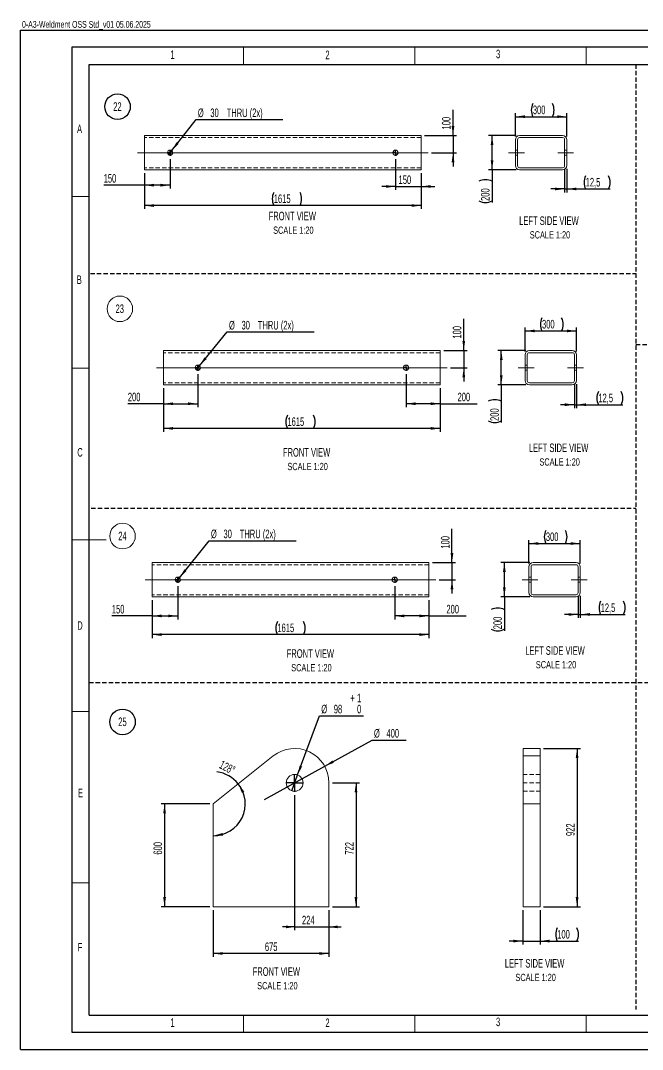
# Paper-space layout 'Sheet7' of a CAD drawing. Header units: millimetres. Extents: x 0 to 420, y 0 to 300.
# Drawn here: x 0 to 181.4, y 0 to 299.8 of the extents above; entities that cross this region are included whole.
import ezdxf

# ---------------------------------------------------------------- set-up
doc = ezdxf.new("R2010")
doc.units = ezdxf.units.MM
doc.linetypes.add('CENTERX2', pattern=[20.32, 12.7, -2.54, 2.54, -2.54])
doc.linetypes.add('HIDDEN', pattern=[1.905, 1.27, -0.635])
for name, color, linetype in [('BORDER', 7, 'Continuous'), ('DASH', 7, 'HIDDEN'), ('DIMS', 7, 'Continuous')]:
    doc.layers.add(name, color=color, linetype=linetype)
doc.styles.add('SLDTEXTSTYLE0', font='TXT', dxfattribs={"width": 0.605})
doc.dimstyles.new('SLDDIMSTYLE16', dxfattribs={"dimtxt": 2.5, "dimasz": 2.8, "dimexe": 0, "dimexo": 0.0625, "dimtad": 0, "dimtih": 1, "dimtoh": 1, "dimdec": 0, "dimlfac": 20, "dimrnd": 1e-09, "dimzin": 12, "dimdsep": 46, "dimtxsty": 'SLDTEXTSTYLE0', "dimblk1": 'NONE', "dimsah": 1, "dimcen": 0, "dimadec": 0, "dimazin": 3, "dimtfac": 1, "dimtdec": 0, "dimtmove": 0, "dimatfit": 3, "dimldrblk": 'NONE', "dimfxl": 1, "dimfrac": 2, "dimtolj": 1, "dimtzin": 12, "dimarcsym": 0})
doc.dimstyles.new('SLDDIMSTYLE18', dxfattribs={"dimtxt": 2.5, "dimasz": 2.8, "dimexe": 0, "dimexo": 0.0625, "dimtad": 1, "dimdec": 4, "dimlfac": 20, "dimzin": 12, "dimdsep": 46, "dimtxsty": 'SLDTEXTSTYLE0', "dimsah": 1, "dimcen": 0.09, "dimadec": 0, "dimazin": 3, "dimtfac": 1, "dimtdec": 0, "dimtofl": 0, "dimtmove": 0, "dimatfit": 3, "dimfxl": 1, "dimfrac": 2, "dimtolj": 1, "dimtzin": 12, "dimarcsym": 0})
doc.dimstyles.new('SLDDIMSTYLE19', dxfattribs={"dimtxt": 2.5, "dimasz": 2.8, "dimexe": 0, "dimexo": 0.0625, "dimtad": 1, "dimdec": 1, "dimlfac": 20, "dimrnd": 1e-09, "dimzin": 12, "dimdsep": 46, "dimtxsty": 'SLDTEXTSTYLE0', "dimsah": 1, "dimcen": 0.09, "dimadec": 0, "dimazin": 3, "dimtfac": 1, "dimtdec": 1, "dimtmove": 0, "dimatfit": 0, "dimfxl": 1, "dimfrac": 2, "dimtolj": 1, "dimtzin": 12, "dimarcsym": 0})
doc.dimstyles.new('SLDDIMSTYLE20', dxfattribs={"dimtxt": 2.5, "dimasz": 2.8, "dimexe": 0, "dimexo": 0.0625, "dimtad": 0, "dimtih": 1, "dimtoh": 1, "dimdec": 0, "dimlfac": 20, "dimrnd": 1e-09, "dimzin": 12, "dimdsep": 46, "dimtxsty": 'SLDTEXTSTYLE0', "dimblk1": 'NONE', "dimsah": 1, "dimcen": 0, "dimadec": 0, "dimazin": 3, "dimtol": 1, "dimtp": 1, "dimtfac": 1, "dimtdec": 0, "dimtmove": 0, "dimatfit": 3, "dimldrblk": 'NONE', "dimfxl": 1, "dimfrac": 2, "dimtolj": 1, "dimarcsym": 0})
doc.dimstyles.new('SLDDIMSTYLE21', dxfattribs={"dimtxt": 2.5, "dimasz": 2.8, "dimexe": 0, "dimexo": 0.0625, "dimtad": 0, "dimtih": 1, "dimtoh": 1, "dimdec": 0, "dimlfac": 20, "dimrnd": 1e-09, "dimzin": 12, "dimdsep": 46, "dimtxsty": 'SLDTEXTSTYLE0', "dimblk1": 'NONE', "dimsah": 1, "dimcen": 0, "dimadec": 0, "dimazin": 3, "dimtfac": 1, "dimtdec": 0, "dimtmove": 0, "dimatfit": 3, "dimldrblk": 'NONE', "dimfxl": 1, "dimfrac": 2, "dimtolj": 1, "dimtzin": 12, "dimarcsym": 0})
doc.dimstyles.new('SLDDIMSTYLE6', dxfattribs={"dimtxt": 2.5, "dimasz": 2.8, "dimexe": 0, "dimexo": 0.0625, "dimtad": 1, "dimdec": 0, "dimlfac": 20, "dimrnd": 1e-09, "dimzin": 12, "dimdsep": 46, "dimtxsty": 'SLDTEXTSTYLE0', "dimsah": 1, "dimcen": 0.09, "dimadec": 0, "dimazin": 3, "dimtfac": 1, "dimtdec": 0, "dimtofl": 0, "dimtmove": 0, "dimatfit": 3, "dimfxl": 1, "dimfrac": 2, "dimtolj": 1, "dimtzin": 12, "dimarcsym": 0})
doc.dimstyles.new('SLDDIMSTYLE7', dxfattribs={"dimtxt": 2.5, "dimasz": 2.8, "dimexe": 0, "dimexo": 0.0625, "dimtad": 1, "dimdec": 0, "dimlfac": 20, "dimrnd": 1e-09, "dimzin": 12, "dimdsep": 46, "dimtxsty": 'SLDTEXTSTYLE0', "dimsah": 1, "dimcen": 0.09, "dimadec": 0, "dimazin": 3, "dimtfac": 1, "dimtdec": 0, "dimtmove": 0, "dimatfit": 0, "dimfxl": 1, "dimfrac": 2, "dimtolj": 1, "dimtzin": 12, "dimarcsym": 0})

# ---------------------------------------------------------------- blocks, each defined once
blk = doc.blocks.new('_D_280')
at = {"layer": 'DIMS', "transparency": 16777216}
for p, q in [((80.79, 79.97), (87.21, 97.19)), ((87.21, 97.19), (100.05, 97.19)), ((79.08, 75.37), (80.79, 79.97))]:
    blk.add_line(p, q, dxfattribs=at)
blk.add_solid([(80.79, 79.97), (82.14, 82.45), (81.4, 82.73)], dxfattribs=at)
at = {"layer": 'DIMS', "transparency": 16777216, "char_height": 2.5, "attachment_point": 1, "style": 'SLDTEXTSTYLE0'}
for s, insert in [('+', (96.13, 103.64)), ('1', (98.14, 103.64)), ('%%c', (87.71, 100.41)), ('98', (91.35, 100.42)), ('0', (98.14, 100.41))]:
    blk.add_mtext(s, dxfattribs=dict(at, insert=insert))
blk = doc.blocks.new('_None')
blk = doc.blocks.new('_D_281')
at = {"layer": 'DIMS', "transparency": 16777216}
for p, q in [((88.7, 82.49), (102.57, 90.12)), ((102.57, 90.12), (112.45, 90.12)), ((71.18, 72.85), (88.7, 82.49))]:
    blk.add_line(p, q, dxfattribs=at)
blk.add_solid([(88.7, 82.49), (91.34, 83.49), (90.96, 84.19)], dxfattribs=at)
at = {"layer": 'DIMS', "transparency": 16777216, "char_height": 2.5, "attachment_point": 1, "style": 'SLDTEXTSTYLE0'}
for s, insert in [('%%c', (103.07, 93.35)), ('400', (106.72, 93.35))]:
    blk.add_mtext(s, dxfattribs=dict(at, insert=insert))
blk = doc.blocks.new('_D_282')
at = {"layer": 'DIMS', "transparency": 16777216}
for p, q in [((56.19, 40.57), (56.19, 26.95)), ((89.94, 40.57), (89.94, 26.95)), ((89.94, 27.95), (56.19, 27.95))]:
    blk.add_line(p, q, dxfattribs=at)
for points in [[(56.19, 27.95), (58.99, 27.55), (58.99, 28.35)], [(89.94, 27.95), (87.14, 28.35), (87.14, 27.55)]]:
    blk.add_solid(points, dxfattribs=at)
at = {"layer": 'DIMS', "transparency": 16777216, "insert": (71.26, 31.17), "char_height": 2.5, "attachment_point": 1, "style": 'SLDTEXTSTYLE0'}
blk.add_mtext('675', dxfattribs=at)
blk = doc.blocks.new('_D_283')
at = {"layer": 'DIMS', "transparency": 16777216}
for p, q in [((55.19, 71.57), (41, 71.57)), ((42, 71.57), (42, 41.57)), ((55.19, 41.57), (41, 41.57))]:
    blk.add_line(p, q, dxfattribs=at)
for points in [[(42, 71.57), (41.6, 68.77), (42.4, 68.77)], [(42, 41.57), (42.4, 44.37), (41.6, 44.37)]]:
    blk.add_solid(points, dxfattribs=at)
at = {"layer": 'DIMS', "transparency": 16777216, "insert": (38.78, 56.76), "char_height": 2.5, "attachment_point": 1, "rotation": 90, "style": 'SLDTEXTSTYLE0'}
blk.add_mtext('600', dxfattribs=at)
blk = doc.blocks.new('_D_284')
at = {"layer": 'DIMS', "transparency": 16777216}
for p, q in [((90.94, 77.67), (98.83, 77.67)), ((97.83, 77.67), (97.83, 41.57)), ((90.94, 41.57), (98.83, 41.57))]:
    blk.add_line(p, q, dxfattribs=at)
for points in [[(97.83, 77.67), (97.43, 74.87), (98.23, 74.87)], [(97.83, 41.57), (98.23, 44.37), (97.43, 44.37)]]:
    blk.add_solid(points, dxfattribs=at)
at = {"layer": 'DIMS', "transparency": 16777216, "insert": (94.61, 56.76), "char_height": 2.5, "attachment_point": 1, "rotation": 90, "style": 'SLDTEXTSTYLE0'}
blk.add_mtext('722', dxfattribs=at)
blk = doc.blocks.new('_D_285')
at = {"layer": 'DIMS', "transparency": 16777216}
for p, q in [((79.94, 74.1), (79.94, 34.7)), ((89.94, 40.57), (89.94, 34.7)), ((79.94, 35.7), (76.36, 35.7)), ((79.94, 35.7), (89.94, 35.7)), ((89.94, 35.7), (93.51, 35.7))]:
    blk.add_line(p, q, dxfattribs=at)
for points in [[(79.94, 35.7), (77.43, 36.1), (77.43, 35.3)], [(89.94, 35.7), (92.44, 35.3), (92.44, 36.1)]]:
    blk.add_solid(points, dxfattribs=at)
at = {"layer": 'DIMS', "transparency": 16777216, "insert": (82.08, 38.93), "char_height": 2.5, "attachment_point": 1, "style": 'SLDTEXTSTYLE0'}
blk.add_mtext('224', dxfattribs=at)
blk = doc.blocks.new('_D_286')
at = {"layer": 'DIMS', "transparency": 16777216}
for start, end in [(38.4733, 83.3593), (270, 38.4733)]:
    blk.add_arc((56.19, 71.57), 9.33, start, end, dxfattribs=at)
for points in [[(63.49, 77.37), (64.55, 74.75), (65.24, 75.15)], [(56.19, 62.24), (59.02, 62.25), (58.9, 63.05)]]:
    blk.add_solid(points, dxfattribs=at)
at = {"layer": 'DIMS', "transparency": 16777216, "insert": (58.83, 84.34), "char_height": 2.5, "attachment_point": 1, "rotation": 332.5106, "style": 'SLDTEXTSTYLE0'}
blk.add_mtext('128°', dxfattribs=at)
blk = doc.blocks.new('SW_NOTE_0_307')
at = {"layer": 'DIMS', "color": 0}
blk.add_circle((1.91, 1.94), 3.72, dxfattribs=at)
at = {"layer": 'DIMS', "color": 0, "insert": (1.88, 3.22), "char_height": 2.5, "attachment_point": 2, "style": 'SLDTEXTSTYLE0'}
blk.add_mtext('25', dxfattribs=at)
blk = doc.blocks.new('SW_CENTERMARKSYMBOL_99')
at = {"layer": 'DIMS', "color": 0}
for p, q in [((-0.25, 0), (-2.575, 0)), ((0, 0), (-0.125, 0)), ((0, 0.25), (0, 2.575)), ((0, 0), (0, 0.125)), ((0, 0), (0, -0.125)), ((0, 0), (0.125, 0)), ((0.25, 0), (2.575, 0)), ((0, -0.25), (0, -2.575))]:
    blk.add_line(p, q, dxfattribs=at)
blk = doc.blocks.new('_D_287')
at = {"layer": 'DIMS', "transparency": 16777216}
for p, q in [((152.53, 87.67), (163.31, 87.67)), ((162.31, 87.67), (162.31, 41.57)), ((152.53, 41.57), (163.31, 41.57))]:
    blk.add_line(p, q, dxfattribs=at)
for points in [[(162.31, 87.67), (161.91, 84.87), (162.71, 84.87)], [(162.31, 41.57), (162.71, 44.37), (161.91, 44.37)]]:
    blk.add_solid(points, dxfattribs=at)
at = {"layer": 'DIMS', "transparency": 16777216, "insert": (159.09, 62.18), "char_height": 2.5, "attachment_point": 1, "rotation": 90, "style": 'SLDTEXTSTYLE0'}
blk.add_mtext('922', dxfattribs=at)
blk = doc.blocks.new('_D_288')
at = {"layer": 'DIMS', "transparency": 16777216}
for p, q in [((146.53, 40.57), (146.53, 30.57)), ((151.53, 40.57), (151.53, 30.57)), ((146.53, 31.57), (142.53, 31.57)), ((146.53, 31.57), (151.53, 31.57)), ((151.53, 31.57), (162.7, 31.57))]:
    blk.add_line(p, q, dxfattribs=at)
for centre, start, end in [((160.35, 33.49), 153.4323, 206.5624), ((158.41, 33.49), 333.4323, 26.5624)]:
    blk.add_arc(centre, 4.29, start, end, dxfattribs=at)
for points in [[(146.53, 31.57), (143.73, 31.97), (143.73, 31.17)], [(151.53, 31.57), (154.33, 31.17), (154.33, 31.97)]]:
    blk.add_solid(points, dxfattribs=at)
at = {"layer": 'DIMS', "transparency": 16777216, "insert": (156.52, 34.79), "char_height": 2.5, "attachment_point": 1, "rotation": 359.9974, "style": 'SLDTEXTSTYLE0'}
blk.add_mtext('100', dxfattribs=at)
blk = doc.blocks.new('_D_312')
at = {"layer": 'DIMS', "transparency": 16777216}
for p, q in [((52.15, 199.2), (60.29, 209.03)), ((60.29, 209.03), (85.61, 209.03)), ((51.19, 198.04), (52.15, 199.2))]:
    blk.add_line(p, q, dxfattribs=at)
blk.add_solid([(52.15, 199.2), (54.24, 201.1), (53.63, 201.61)], dxfattribs=at)
at = {"layer": 'DIMS', "transparency": 16777216, "char_height": 2.5, "attachment_point": 1, "style": 'SLDTEXTSTYLE0'}
for s, insert in [('%%c', (60.79, 212.25)), ('30', (64.44, 212.26)), ('THRU (2x)', (69.19, 212.26))]:
    blk.add_mtext(s, dxfattribs=dict(at, insert=insert))
blk = doc.blocks.new('_D_313')
at = {"layer": 'DIMS', "transparency": 16777216}
for p, q in [((51.67, 196.75), (51.67, 187.12)), ((41.67, 192.62), (41.67, 187.12)), ((41.67, 188.12), (31.3, 188.12)), ((41.67, 188.12), (51.67, 188.12))]:
    blk.add_line(p, q, dxfattribs=at)
for points in [[(41.67, 188.12), (44.47, 187.72), (44.47, 188.52)], [(51.67, 188.12), (48.87, 188.52), (48.87, 187.72)]]:
    blk.add_solid(points, dxfattribs=at)
at = {"layer": 'DIMS', "transparency": 16777216, "insert": (31.3, 191.34), "char_height": 2.5, "attachment_point": 1, "style": 'SLDTEXTSTYLE0'}
blk.add_mtext('200', dxfattribs=at)
blk = doc.blocks.new('_D_314')
at = {"layer": 'DIMS', "transparency": 16777216}
for p, q in [((112.42, 196.75), (112.42, 187.12)), ((122.42, 192.62), (122.42, 187.12)), ((122.42, 188.12), (112.42, 188.12)), ((122.42, 188.12), (133.18, 188.12))]:
    blk.add_line(p, q, dxfattribs=at)
for points in [[(112.42, 188.12), (115.22, 187.72), (115.22, 188.52)], [(122.42, 188.12), (119.62, 188.52), (119.62, 187.72)]]:
    blk.add_solid(points, dxfattribs=at)
at = {"layer": 'DIMS', "transparency": 16777216, "insert": (127.45, 191.34), "char_height": 2.5, "attachment_point": 1, "style": 'SLDTEXTSTYLE0'}
blk.add_mtext('200', dxfattribs=at)
blk = doc.blocks.new('_D_315')
at = {"layer": 'DIMS', "transparency": 16777216}
for p, q in [((41.67, 192.62), (41.67, 179.94)), ((122.42, 192.62), (122.42, 179.94)), ((122.42, 180.94), (41.67, 180.94))]:
    blk.add_line(p, q, dxfattribs=at)
for centre, start, end in [((81.67, 182.86), 153.4349, 206.5651), ((81.64, 182.86), 333.4349, 26.5651)]:
    blk.add_arc(centre, 4.29, start, end, dxfattribs=at)
for points in [[(41.67, 180.94), (44.47, 180.54), (44.47, 181.34)], [(122.42, 180.94), (119.62, 181.34), (119.62, 180.54)]]:
    blk.add_solid(points, dxfattribs=at)
at = {"layer": 'DIMS', "transparency": 16777216, "insert": (77.83, 184.17), "char_height": 2.5, "attachment_point": 1, "style": 'SLDTEXTSTYLE0'}
blk.add_mtext('1615', dxfattribs=at)
blk = doc.blocks.new('_D_316')
at = {"layer": 'DIMS', "transparency": 16777216}
for p, q in [((129.26, 203.62), (129.26, 212.83)), ((123.42, 203.62), (130.26, 203.62)), ((129.26, 203.62), (129.26, 198.62)), ((125.42, 198.62), (130.26, 198.62)), ((129.26, 198.62), (129.26, 194.62))]:
    blk.add_line(p, q, dxfattribs=at)
for points in [[(129.26, 203.62), (129.66, 206.42), (128.86, 206.42)], [(129.26, 198.62), (128.86, 195.82), (129.66, 195.82)]]:
    blk.add_solid(points, dxfattribs=at)
at = {"layer": 'DIMS', "transparency": 16777216, "insert": (126.04, 207.1), "char_height": 2.5, "attachment_point": 1, "rotation": 90, "style": 'SLDTEXTSTYLE0'}
blk.add_mtext('100', dxfattribs=at)
blk = doc.blocks.new('SW_NOTE_0_314')
at = {"color": 0, "linetype": 'Continuous', "lineweight": 0}
blk.add_circle((1.91, 1.94), 3.72, dxfattribs=at)
at = {"color": 0, "linetype": 'Continuous', "lineweight": 0, "insert": (1.88, 3.22), "char_height": 2.5, "attachment_point": 2, "style": 'SLDTEXTSTYLE0'}
blk.add_mtext('23', dxfattribs=at)
blk = doc.blocks.new('SW_CENTERMARKSYMBOL_103')
at = {"layer": 'DIMS', "color": 0}
for p, q in [((-0.25, 0), (-0.875, 0)), ((0, 0), (-0.125, 0)), ((0, 0.25), (0, 0.875)), ((0, 0), (0, 0.125)), ((0, 0), (0, -0.125)), ((0, 0), (0.125, 0)), ((0.25, 0), (0.875, 0)), ((0, -0.25), (0, -0.875))]:
    blk.add_line(p, q, dxfattribs=at)
blk = doc.blocks.new('SW_CENTERMARKSYMBOL_104')
at = {"layer": 'DIMS', "color": 0}
for p, q in [((-0.25, 0), (-0.875, 0)), ((0, 0), (-0.125, 0)), ((0, 0.25), (0, 0.875)), ((0, 0), (0, 0.125)), ((0, 0), (0, -0.125)), ((0, 0), (0.125, 0)), ((0.25, 0), (0.875, 0)), ((0, -0.25), (0, -0.875))]:
    blk.add_line(p, q, dxfattribs=at)
blk = doc.blocks.new('_D_317')
at = {"layer": 'DIMS', "transparency": 16777216}
for p, q in [((46.33, 137.44), (55.03, 148.22)), ((55.03, 148.22), (80.35, 148.22)), ((45.39, 136.28), (46.33, 137.44))]:
    blk.add_line(p, q, dxfattribs=at)
blk.add_solid([(46.33, 137.44), (48.4, 139.37), (47.78, 139.87)], dxfattribs=at)
at = {"layer": 'DIMS', "transparency": 16777216, "char_height": 2.5, "attachment_point": 1, "style": 'SLDTEXTSTYLE0'}
for s, insert in [('%%c', (55.53, 151.45)), ('30', (59.18, 151.45)), ('THRU (2x)', (63.93, 151.45))]:
    blk.add_mtext(s, dxfattribs=dict(at, insert=insert))
blk = doc.blocks.new('_D_318')
at = {"layer": 'DIMS', "transparency": 16777216}
for p, q in [((45.86, 134.98), (45.86, 125.3)), ((38.36, 130.86), (38.36, 125.3)), ((38.36, 126.3), (26.62, 126.3)), ((38.36, 126.3), (45.86, 126.3))]:
    blk.add_line(p, q, dxfattribs=at)
for points in [[(38.36, 126.3), (41.16, 125.9), (41.16, 126.7)], [(45.86, 126.3), (43.06, 126.7), (43.06, 125.9)]]:
    blk.add_solid(points, dxfattribs=at)
at = {"layer": 'DIMS', "transparency": 16777216, "insert": (26.62, 129.52), "char_height": 2.5, "attachment_point": 1, "style": 'SLDTEXTSTYLE0'}
blk.add_mtext('150', dxfattribs=at)
blk = doc.blocks.new('_D_319')
at = {"layer": 'DIMS', "transparency": 16777216}
for p, q in [((109.11, 134.98), (109.11, 125.3)), ((119.11, 130.86), (119.11, 125.3)), ((119.11, 126.3), (109.11, 126.3)), ((119.11, 126.3), (129.92, 126.3))]:
    blk.add_line(p, q, dxfattribs=at)
for points in [[(109.11, 126.3), (111.91, 125.9), (111.91, 126.7)], [(119.11, 126.3), (116.31, 126.7), (116.31, 125.9)]]:
    blk.add_solid(points, dxfattribs=at)
at = {"layer": 'DIMS', "transparency": 16777216, "insert": (124.2, 129.52), "char_height": 2.5, "attachment_point": 1, "style": 'SLDTEXTSTYLE0'}
blk.add_mtext('200', dxfattribs=at)
blk = doc.blocks.new('_D_320')
at = {"layer": 'DIMS', "transparency": 16777216}
for p, q in [((38.36, 130.86), (38.36, 119.86)), ((119.11, 130.86), (119.11, 119.86)), ((119.11, 120.86), (38.36, 120.86))]:
    blk.add_line(p, q, dxfattribs=at)
for centre, start, end in [((78.75, 122.77), 153.4349, 206.5651), ((78.71, 122.77), 333.4349, 26.5651)]:
    blk.add_arc(centre, 4.29, start, end, dxfattribs=at)
for points in [[(38.36, 120.86), (41.16, 120.46), (41.16, 121.26)], [(119.11, 120.86), (116.31, 121.26), (116.31, 120.46)]]:
    blk.add_solid(points, dxfattribs=at)
at = {"layer": 'DIMS', "transparency": 16777216, "insert": (74.91, 124.08), "char_height": 2.5, "attachment_point": 1, "style": 'SLDTEXTSTYLE0'}
blk.add_mtext('1615', dxfattribs=at)
blk = doc.blocks.new('_D_321')
at = {"layer": 'DIMS', "transparency": 16777216}
for p, q in [((125.82, 141.86), (125.82, 151.63)), ((120.11, 141.86), (126.82, 141.86)), ((125.82, 141.86), (125.82, 136.86)), ((122.11, 136.86), (126.82, 136.86)), ((125.82, 136.86), (125.82, 132.86))]:
    blk.add_line(p, q, dxfattribs=at)
for points in [[(125.82, 141.86), (126.22, 144.66), (125.42, 144.66)], [(125.82, 136.86), (125.42, 134.06), (126.22, 134.06)]]:
    blk.add_solid(points, dxfattribs=at)
at = {"layer": 'DIMS', "transparency": 16777216, "insert": (122.6, 145.9), "char_height": 2.5, "attachment_point": 1, "rotation": 90, "style": 'SLDTEXTSTYLE0'}
blk.add_mtext('100', dxfattribs=at)
blk = doc.blocks.new('SW_NOTE_0_315')
at = {"color": 0, "linetype": 'Continuous', "lineweight": 0}
blk.add_circle((1.91, 1.94), 3.72, dxfattribs=at)
at = {"color": 0, "linetype": 'Continuous', "lineweight": 0, "insert": (1.88, 3.22), "char_height": 2.5, "attachment_point": 2, "style": 'SLDTEXTSTYLE0'}
blk.add_mtext('24', dxfattribs=at)
blk = doc.blocks.new('SW_CENTERMARKSYMBOL_105')
at = {"layer": 'DIMS', "color": 0}
for p, q in [((-0.25, 0), (-0.875, 0)), ((0, 0), (-0.125, 0)), ((0, 0.25), (0, 0.875)), ((0, 0), (0, 0.125)), ((0, 0), (0, -0.125)), ((0, 0), (0.125, 0)), ((0.25, 0), (0.875, 0)), ((0, -0.25), (0, -0.875))]:
    blk.add_line(p, q, dxfattribs=at)
blk = doc.blocks.new('SW_CENTERMARKSYMBOL_106')
at = {"layer": 'DIMS', "color": 0}
for p, q in [((-0.25, 0), (-0.875, 0)), ((0, 0), (-0.125, 0)), ((0, 0.25), (0, 0.875)), ((0, 0), (0, 0.125)), ((0, 0), (0, -0.125)), ((0, 0), (0.125, 0)), ((0.25, 0), (0.875, 0)), ((0, -0.25), (0, -0.875))]:
    blk.add_line(p, q, dxfattribs=at)
blk = doc.blocks.new('_D_322')
at = {"layer": 'DIMS', "transparency": 16777216}
for p, q in [((147.13, 203.37), (147.13, 210.33)), ((162.13, 203.37), (162.13, 210.33)), ((147.13, 209.33), (162.13, 209.33))]:
    blk.add_line(p, q, dxfattribs=at)
for centre, start, end in [((155.91, 211.25), 153.4349, 206.5651), ((153.97, 211.25), 333.4349, 26.5651)]:
    blk.add_arc(centre, 4.29, start, end, dxfattribs=at)
for points in [[(147.13, 209.33), (149.93, 208.93), (149.93, 209.73)], [(162.13, 209.33), (159.33, 209.73), (159.33, 208.93)]]:
    blk.add_solid(points, dxfattribs=at)
at = {"layer": 'DIMS', "transparency": 16777216, "insert": (152.08, 212.55), "char_height": 2.5, "attachment_point": 1, "style": 'SLDTEXTSTYLE0'}
blk.add_mtext('300', dxfattribs=at)
blk = doc.blocks.new('_D_323')
at = {"layer": 'DIMS', "transparency": 16777216}
for p, q in [((147.38, 203.62), (139.2, 203.62)), ((140.2, 193.62), (140.2, 203.62)), ((147.38, 193.62), (139.2, 193.62)), ((140.2, 193.62), (140.2, 182.66))]:
    blk.add_line(p, q, dxfattribs=at)
for centre, start, end in [((138.29, 185), 63.4349, 116.5651), ((138.29, 186.95), 243.4349, 296.5651)]:
    blk.add_arc(centre, 4.29, start, end, dxfattribs=at)
for points in [[(140.2, 203.62), (139.8, 200.82), (140.6, 200.82)], [(140.2, 193.62), (140.6, 196.42), (139.8, 196.42)]]:
    blk.add_solid(points, dxfattribs=at)
at = {"layer": 'DIMS', "transparency": 16777216, "insert": (136.98, 183.11), "char_height": 2.5, "attachment_point": 1, "rotation": 90, "style": 'SLDTEXTSTYLE0'}
blk.add_mtext('200', dxfattribs=at)
blk = doc.blocks.new('_D_324')
at = {"layer": 'DIMS', "transparency": 16777216}
for p, q in [((161.51, 193.87), (161.51, 186.84)), ((162.13, 193.87), (162.13, 186.84)), ((161.51, 187.84), (157.51, 187.84)), ((161.51, 187.84), (162.13, 187.84)), ((162.13, 187.84), (175.65, 187.84))]:
    blk.add_line(p, q, dxfattribs=at)
for centre, start, end in [((172.35, 189.76), 153.4349, 206.5651), ((171.36, 189.76), 333.4349, 26.5651)]:
    blk.add_arc(centre, 4.29, start, end, dxfattribs=at)
for points in [[(161.51, 187.84), (158.71, 188.24), (158.71, 187.44)], [(162.13, 187.84), (164.93, 187.44), (164.93, 188.24)]]:
    blk.add_solid(points, dxfattribs=at)
at = {"layer": 'DIMS', "transparency": 16777216, "insert": (168.51, 191.06), "char_height": 2.5, "attachment_point": 1, "style": 'SLDTEXTSTYLE0'}
blk.add_mtext('12,5', dxfattribs=at)
blk = doc.blocks.new('_D_325')
at = {"layer": 'DIMS', "transparency": 16777216}
for p, q in [((148.24, 141.61), (148.24, 148.39)), ((148.24, 147.39), (163.24, 147.39)), ((163.24, 141.61), (163.24, 148.39))]:
    blk.add_line(p, q, dxfattribs=at)
for centre, start, end in [((157.03, 149.31), 153.4349, 206.5651), ((155.09, 149.31), 333.4349, 26.5651)]:
    blk.add_arc(centre, 4.29, start, end, dxfattribs=at)
for points in [[(148.24, 147.39), (151.04, 146.99), (151.04, 147.79)], [(163.24, 147.39), (160.44, 147.79), (160.44, 146.99)]]:
    blk.add_solid(points, dxfattribs=at)
at = {"layer": 'DIMS', "transparency": 16777216, "insert": (153.2, 150.62), "char_height": 2.5, "attachment_point": 1, "style": 'SLDTEXTSTYLE0'}
blk.add_mtext('300', dxfattribs=at)
blk = doc.blocks.new('_D_326')
at = {"layer": 'DIMS', "transparency": 16777216}
for p, q in [((148.49, 141.86), (140.09, 141.86)), ((141.09, 131.86), (141.09, 141.86)), ((148.49, 131.86), (140.09, 131.86)), ((141.09, 131.86), (141.09, 121.96))]:
    blk.add_line(p, q, dxfattribs=at)
for centre, start, end in [((139.17, 124.31), 63.4349, 116.5651), ((139.17, 126.25), 243.4349, 296.5651)]:
    blk.add_arc(centre, 4.29, start, end, dxfattribs=at)
for points in [[(141.09, 141.86), (140.69, 139.06), (141.49, 139.06)], [(141.09, 131.86), (141.49, 134.66), (140.69, 134.66)]]:
    blk.add_solid(points, dxfattribs=at)
at = {"layer": 'DIMS', "transparency": 16777216, "insert": (137.87, 122.42), "char_height": 2.5, "attachment_point": 1, "rotation": 90, "style": 'SLDTEXTSTYLE0'}
blk.add_mtext('200', dxfattribs=at)
blk = doc.blocks.new('_D_327')
at = {"layer": 'DIMS', "transparency": 16777216}
for p, q in [((162.62, 132.11), (162.62, 125.73)), ((163.24, 132.11), (163.24, 125.73)), ((162.62, 126.73), (158.62, 126.73)), ((162.62, 126.73), (163.24, 126.73)), ((163.24, 126.73), (176.31, 126.73))]:
    blk.add_line(p, q, dxfattribs=at)
for centre, start, end in [((173.01, 128.65), 153.4349, 206.5651), ((172.02, 128.65), 333.4349, 26.5651)]:
    blk.add_arc(centre, 4.29, start, end, dxfattribs=at)
for points in [[(162.62, 126.73), (159.82, 127.13), (159.82, 126.33)], [(163.24, 126.73), (166.04, 126.33), (166.04, 127.13)]]:
    blk.add_solid(points, dxfattribs=at)
at = {"layer": 'DIMS', "transparency": 16777216, "insert": (169.18, 129.95), "char_height": 2.5, "attachment_point": 1, "style": 'SLDTEXTSTYLE0'}
blk.add_mtext('12,5', dxfattribs=at)
blk = doc.blocks.new('_D_328')
at = {"layer": 'DIMS', "transparency": 16777216}
for p, q in [((43.6, 259.4), (43.6, 250.8)), ((36.1, 255.27), (36.1, 250.8)), ((36.1, 251.8), (24.25, 251.8)), ((43.6, 251.8), (36.1, 251.8))]:
    blk.add_line(p, q, dxfattribs=at)
for points in [[(36.1, 251.8), (38.9, 251.4), (38.9, 252.2)], [(43.6, 251.8), (40.8, 252.2), (40.8, 251.4)]]:
    blk.add_solid(points, dxfattribs=at)
at = {"layer": 'DIMS', "transparency": 16777216, "insert": (24.25, 255.03), "char_height": 2.5, "attachment_point": 1, "style": 'SLDTEXTSTYLE0'}
blk.add_mtext('150', dxfattribs=at)
blk = doc.blocks.new('_D_329')
at = {"layer": 'DIMS', "transparency": 16777216}
for p, q in [((109.35, 259.4), (109.35, 250.42)), ((116.85, 255.27), (116.85, 250.42)), ((109.35, 251.42), (105.35, 251.42)), ((109.35, 251.42), (116.85, 251.42)), ((116.85, 251.42), (120.85, 251.42))]:
    blk.add_line(p, q, dxfattribs=at)
for points in [[(109.35, 251.42), (106.55, 251.82), (106.55, 251.02)], [(116.85, 251.42), (119.65, 251.02), (119.65, 251.82)]]:
    blk.add_solid(points, dxfattribs=at)
at = {"layer": 'DIMS', "transparency": 16777216, "insert": (110.25, 254.64), "char_height": 2.5, "attachment_point": 1, "style": 'SLDTEXTSTYLE0'}
blk.add_mtext('150', dxfattribs=at)
blk = doc.blocks.new('_D_330')
at = {"layer": 'DIMS', "transparency": 16777216}
for p, q in [((36.1, 255.27), (36.1, 244.87)), ((116.85, 255.27), (116.85, 244.87)), ((116.85, 245.87), (36.1, 245.87))]:
    blk.add_line(p, q, dxfattribs=at)
for centre, start, end in [((77.69, 247.79), 153.4349, 206.5651), ((77.66, 247.79), 333.4349, 26.5651)]:
    blk.add_arc(centre, 4.29, start, end, dxfattribs=at)
for points in [[(36.1, 245.87), (38.9, 245.47), (38.9, 246.27)], [(116.85, 245.87), (114.05, 246.27), (114.05, 245.47)]]:
    blk.add_solid(points, dxfattribs=at)
at = {"layer": 'DIMS', "transparency": 16777216, "insert": (73.86, 249.1), "char_height": 2.5, "attachment_point": 1, "style": 'SLDTEXTSTYLE0'}
blk.add_mtext('1615', dxfattribs=at)
blk = doc.blocks.new('_D_331')
at = {"layer": 'DIMS', "transparency": 16777216}
for p, q in [((126.12, 266.27), (126.12, 273.77)), ((117.85, 266.27), (127.12, 266.27)), ((126.12, 266.27), (126.12, 261.27)), ((119.85, 261.27), (127.12, 261.27)), ((126.12, 261.27), (126.12, 257.27))]:
    blk.add_line(p, q, dxfattribs=at)
for points in [[(126.12, 266.27), (126.52, 269.07), (125.72, 269.07)], [(126.12, 261.27), (125.72, 258.47), (126.52, 258.47)]]:
    blk.add_solid(points, dxfattribs=at)
at = {"layer": 'DIMS', "transparency": 16777216, "insert": (122.89, 268.04), "char_height": 2.5, "attachment_point": 1, "rotation": 90, "style": 'SLDTEXTSTYLE0'}
blk.add_mtext('100', dxfattribs=at)
blk = doc.blocks.new('_D_332')
at = {"layer": 'DIMS', "transparency": 16777216}
for p, q in [((44.07, 261.86), (51.21, 270.91)), ((51.21, 270.91), (76.53, 270.91)), ((43.14, 260.68), (44.07, 261.86))]:
    blk.add_line(p, q, dxfattribs=at)
blk.add_solid([(44.07, 261.86), (46.12, 263.81), (45.49, 264.31)], dxfattribs=at)
at = {"layer": 'DIMS', "transparency": 16777216, "char_height": 2.5, "attachment_point": 1, "style": 'SLDTEXTSTYLE0'}
for s, insert in [('%%c', (51.71, 274.13)), ('30', (55.35, 274.14)), ('THRU (2x)', (60.11, 274.14))]:
    blk.add_mtext(s, dxfattribs=dict(at, insert=insert))
blk = doc.blocks.new('SW_NOTE_0_316')
at = {"layer": 'DIMS', "color": 0}
blk.add_circle((1.91, 1.94), 3.72, dxfattribs=at)
at = {"layer": 'DIMS', "color": 0, "insert": (1.88, 3.22), "char_height": 2.5, "attachment_point": 2, "style": 'SLDTEXTSTYLE0'}
blk.add_mtext('22', dxfattribs=at)
blk = doc.blocks.new('SW_CENTERMARKSYMBOL_107')
at = {"layer": 'DIMS', "color": 0}
for p, q in [((-0.25, 0), (-0.875, 0)), ((0, 0), (-0.125, 0)), ((0, 0.25), (0, 0.875)), ((0, 0), (0, 0.125)), ((0, 0), (0, -0.125)), ((0, 0), (0.125, 0)), ((0.25, 0), (0.875, 0)), ((0, -0.25), (0, -0.875))]:
    blk.add_line(p, q, dxfattribs=at)
blk = doc.blocks.new('SW_CENTERMARKSYMBOL_108')
at = {"layer": 'DIMS', "color": 0}
for p, q in [((-0.25, 0), (-0.875, 0)), ((0, 0), (-0.125, 0)), ((0, 0.25), (0, 0.875)), ((0, 0), (0, 0.125)), ((0, 0), (0, -0.125)), ((0, 0), (0.125, 0)), ((0.25, 0), (0.875, 0)), ((0, -0.25), (0, -0.875))]:
    blk.add_line(p, q, dxfattribs=at)
blk = doc.blocks.new('_D_333')
at = {"layer": 'DIMS', "transparency": 16777216}
for p, q in [((144.31, 266.02), (144.31, 272.76)), ((144.31, 271.76), (159.31, 271.76)), ((159.31, 266.02), (159.31, 272.76))]:
    blk.add_line(p, q, dxfattribs=at)
for centre, start, end in [((153.24, 273.68), 153.4349, 206.5651), ((151.3, 273.68), 333.4349, 26.5651)]:
    blk.add_arc(centre, 4.29, start, end, dxfattribs=at)
for points in [[(144.31, 271.76), (147.11, 271.36), (147.11, 272.16)], [(159.31, 271.76), (156.51, 272.16), (156.51, 271.36)]]:
    blk.add_solid(points, dxfattribs=at)
at = {"layer": 'DIMS', "transparency": 16777216, "insert": (149.41, 274.99), "char_height": 2.5, "attachment_point": 1, "style": 'SLDTEXTSTYLE0'}
blk.add_mtext('300', dxfattribs=at)
blk = doc.blocks.new('_D_334')
at = {"layer": 'DIMS', "transparency": 16777216}
for p, q in [((144.56, 266.27), (136.5, 266.27)), ((137.5, 256.27), (137.5, 266.27)), ((144.56, 256.27), (136.5, 256.27)), ((137.5, 256.27), (137.5, 246.76))]:
    blk.add_line(p, q, dxfattribs=at)
for centre, start, end in [((135.58, 249.11), 63.4349, 116.5651), ((135.58, 251.05), 243.4349, 296.5651)]:
    blk.add_arc(centre, 4.29, start, end, dxfattribs=at)
for points in [[(137.5, 266.27), (137.1, 263.47), (137.9, 263.47)], [(137.5, 256.27), (137.9, 259.07), (137.1, 259.07)]]:
    blk.add_solid(points, dxfattribs=at)
at = {"layer": 'DIMS', "transparency": 16777216, "insert": (134.28, 247.21), "char_height": 2.5, "attachment_point": 1, "rotation": 90, "style": 'SLDTEXTSTYLE0'}
blk.add_mtext('200', dxfattribs=at)
blk = doc.blocks.new('_D_335')
at = {"layer": 'DIMS', "transparency": 16777216}
for p, q in [((158.68, 256.52), (158.68, 249.7)), ((159.31, 256.52), (159.31, 249.7)), ((158.68, 250.7), (154.68, 250.7)), ((158.68, 250.7), (159.31, 250.7)), ((159.31, 250.7), (171.94, 250.7))]:
    blk.add_line(p, q, dxfattribs=at)
for centre, start, end in [((168.64, 252.62), 153.4349, 206.5651), ((167.65, 252.62), 333.4349, 26.5651)]:
    blk.add_arc(centre, 4.29, start, end, dxfattribs=at)
for points in [[(158.68, 250.7), (155.88, 251.1), (155.88, 250.3)], [(159.31, 250.7), (162.11, 250.3), (162.11, 251.1)]]:
    blk.add_solid(points, dxfattribs=at)
at = {"layer": 'DIMS', "transparency": 16777216, "insert": (164.81, 253.92), "char_height": 2.5, "attachment_point": 1, "style": 'SLDTEXTSTYLE0'}
blk.add_mtext('12,5', dxfattribs=at)

psp = doc.layouts.new('Sheet7')

# ---------------------------------------------------------------- linework, layer by layer
at = {"color": 7, "linetype": 'Continuous', "lineweight": 18}
for p, q in [((36.1017134, 266.2717963), (36.1017134, 265.0217963)), ((116.8517134, 266.2717963), (36.1017134, 266.2717963)), ((36.1017134, 265.0217963), (36.1017134, 257.5217963)), ((116.8517134, 265.0217963), (116.8517134, 266.2717963)), ((116.8517134, 257.5217963), (116.8517134, 265.0217963)), ((144.308871, 257.5217963), (144.308871, 265.0217963)), ((144.933871, 257.5217963), (144.933871, 265.0217963)), ((145.558871, 266.2717963), (158.058871, 266.2717963)), ((145.558871, 265.6467963), (158.058871, 265.6467963)), ((158.683871, 265.0217963), (158.683871, 257.5217963)), ((159.308871, 265.0217963), (159.308871, 257.5217963)), ((36.1017134, 257.5217963), (36.1017134, 256.2717963)), ((116.8517134, 256.2717963), (36.1017134, 256.2717963)), ((116.8517134, 256.2717963), (116.8517134, 257.5217963)), ((158.058871, 256.8967963), (145.558871, 256.8967963)), ((158.058871, 256.2717963), (145.558871, 256.2717963)), ((41.668473, 203.6218484), (41.668473, 202.3718484)), ((122.418473, 203.6218484), (41.668473, 203.6218484)), ((41.668473, 202.3718484), (41.668473, 194.8718484)), ((122.418473, 202.3718484), (122.418473, 203.6218484)), ((122.418473, 194.8718484), (122.418473, 202.3718484)), ((147.1316486, 194.8718484), (147.1316486, 202.3718484)), ((147.7566486, 194.8718484), (147.7566486, 202.3718484)), ((148.3816486, 203.6218484), (160.8816486, 203.6218484)), ((148.3816486, 202.9968484), (160.8816486, 202.9968484)), ((161.5066486, 202.3718484), (161.5066486, 194.8718484)), ((162.1316486, 202.3718484), (162.1316486, 194.8718484)), ((41.668473, 194.8718484), (41.668473, 193.6218484)), ((122.418473, 193.6218484), (122.418473, 194.8718484)), ((122.418473, 193.6218484), (41.668473, 193.6218484)), ((160.8816486, 194.2468484), (148.3816486, 194.2468484)), ((160.8816486, 193.6218484), (148.3816486, 193.6218484)), ((38.35647, 141.8589385), (38.35647, 140.6089385)), ((119.10647, 141.8589385), (38.35647, 141.8589385)), ((119.10647, 140.6089385), (119.10647, 141.8589385)), ((149.4947269, 141.8589385), (161.9947269, 141.8589385)), ((149.4947269, 141.2339385), (161.9947269, 141.2339385)), ((38.35647, 140.6089385), (38.35647, 133.1089385)), ((119.10647, 133.1089385), (119.10647, 140.6089385)), ((148.2447269, 133.1089385), (148.2447269, 140.6089385)), ((148.8697269, 133.1089385), (148.8697269, 140.6089385)), ((162.6197269, 140.6089385), (162.6197269, 133.1089385)), ((163.2447269, 140.6089385), (163.2447269, 133.1089385)), ((38.35647, 133.1089385), (38.35647, 131.8589385)), ((119.10647, 131.8589385), (119.10647, 133.1089385)), ((161.9947269, 132.4839385), (149.4947269, 132.4839385)), ((119.10647, 131.8589385), (38.35647, 131.8589385)), ((161.9947269, 131.8589385), (149.4947269, 131.8589385)), ((151.5676607, 87.6700031), (146.5676607, 87.6700031)), ((146.5676607, 87.6700031), (146.5676607, 85.4989876)), ((151.5676607, 85.4989876), (151.5676607, 87.6700031)), ((73.7154373, 85.4989876), (56.1869325, 71.5695299)), ((146.5676607, 71.5695299), (146.5676607, 85.4989876)), ((151.5676607, 85.4989876), (146.5676607, 85.4989876)), ((151.5676607, 85.4989876), (151.5676607, 71.5695299)), ((89.9369325, 77.6700031), (89.9369325, 41.5695299)), ((56.1869325, 71.5695299), (56.1869325, 41.5695299)), ((151.5676607, 71.5695299), (146.5676607, 71.5695299)), ((146.5676607, 71.5695299), (146.5676607, 41.5695299)), ((151.5676607, 71.5695299), (151.5676607, 41.5695299)), ((89.9369325, 41.5695299), (56.1869325, 41.5695299)), ((151.5676607, 41.5695299), (146.5676607, 41.5695299))]:
    psp.add_line(p, q, dxfattribs=at)
at = {"color": 7, "linetype": 'HIDDEN', "lineweight": 18}
for p, q in [((116.8517134, 265.6467963), (36.1017134, 265.6467963)), ((144.933871, 262.0217963), (144.308871, 262.0217963)), ((159.308871, 262.0217963), (158.683871, 262.0217963)), ((144.308871, 260.5217963), (144.933871, 260.5217963)), ((158.683871, 260.5217963), (159.308871, 260.5217963)), ((116.8517134, 256.8967963), (36.1017134, 256.8967963)), ((122.418473, 202.9968484), (41.668473, 202.9968484)), ((147.7566486, 199.3718484), (147.1316486, 199.3718484)), ((147.1316486, 197.8718484), (147.7566486, 197.8718484)), ((162.1316486, 199.3718484), (161.5066486, 199.3718484)), ((161.5066486, 197.8718484), (162.1316486, 197.8718484)), ((122.418473, 194.2468484), (41.668473, 194.2468484)), ((119.10647, 141.2339385), (38.35647, 141.2339385)), ((148.8697269, 137.6089385), (148.2447269, 137.6089385)), ((148.2447269, 136.1089385), (148.8697269, 136.1089385)), ((163.2447269, 137.6089385), (162.6197269, 137.6089385)), ((162.6197269, 136.1089385), (163.2447269, 136.1089385)), ((119.10647, 132.4839385), (38.35647, 132.4839385)), ((151.5676607, 80.1200031), (146.5676607, 80.1200031)), ((151.5676607, 77.6700031), (146.5676607, 77.6700031)), ((146.5676607, 75.2200031), (151.5676607, 75.2200031))]:
    psp.add_line(p, q, dxfattribs=at)
at = {"color": 7, "linetype": 'CENTERX2', "lineweight": 18, "ltscale": 10}
for p, q in [((145.1316486, 198.6218484), (149.7566486, 198.6218484)), ((159.5066486, 198.6218484), (164.1316486, 198.6218484)), ((146.2447269, 136.8589385), (150.8697269, 136.8589385)), ((160.6197269, 136.8589385), (165.2447269, 136.8589385))]:
    psp.add_line(p, q, dxfattribs=at)
at = {"color": 7, "linetype": 'Continuous', "lineweight": 18}
for centre, radius in [((43.6017134, 261.2717963), 0.75), ((109.3517134, 261.2717963), 0.75), ((51.668473, 198.6218484), 0.75), ((112.418473, 198.6218484), 0.75), ((45.85647, 136.8589385), 0.75), ((109.10647, 136.8589385), 0.75), ((79.9369325, 77.6700031), 2.45)]:
    psp.add_circle(centre, radius, dxfattribs=at)
for centre, radius, start, end in [((145.558871, 265.0217963), 1.25, 90, 180), ((145.558871, 265.0217963), 0.625, 90, 180), ((158.058871, 265.0217963), 1.25, 0, 90), ((158.058871, 265.0217963), 0.625, 0, 90), ((145.558871, 257.5217963), 1.25, 180, 270), ((145.558871, 257.5217963), 0.625, 180, 270), ((158.058871, 257.5217963), 1.25, 270, 0), ((158.058871, 257.5217963), 0.625, 270, 360), ((148.3816486, 202.3718484), 1.25, 90, 180), ((148.3816486, 202.3718484), 0.625, 90, 180), ((160.8816486, 202.3718484), 1.25, 0, 90), ((160.8816486, 202.3718484), 0.625, 0, 90), ((148.3816486, 194.8718484), 1.25, 180, 270), ((148.3816486, 194.8718484), 0.625, 180, 270), ((160.8816486, 194.8718484), 1.25, 270, 0), ((160.8816486, 194.8718484), 0.625, 270, 0), ((149.4947269, 140.6089385), 1.25, 90, 180), ((149.4947269, 140.6089385), 0.625, 90, 180.000000001), ((161.9947269, 140.6089385), 1.25, 360, 90), ((161.9947269, 140.6089385), 0.625, 0, 90), ((149.4947269, 133.1089385), 1.25, 180, 270), ((149.4947269, 133.1089385), 0.625, 180.000000001, 270), ((161.9947269, 133.1089385), 1.25, 270, 359.999999999), ((161.9947269, 133.1089385), 0.625, 270, 0), ((79.9369325, 77.6700031), 10, 360, 128.473274043)]:
    psp.add_arc(centre, radius, start, end, dxfattribs=at)
at = {"layer": 'BORDER'}
for p, q in [((0, 0), (0, 297)), ((0, 297), (420, 297)), ((415, 292), (15, 292)), ((15, 292), (15, 5)), ((15, 5), (415.1433025, 5)), ((0, 0), (420, 0))]:
    psp.add_line(p, q, dxfattribs=at)
at = {"layer": 'BORDER', "lineweight": 18}
for p, q in [((65, 287), (65, 292)), ((115, 287), (115, 292)), ((165, 287), (165, 292)), ((20, 248.5), (15, 248.5)), ((20, 198.5), (15, 198.5)), ((25, 148.5), (15, 148.5)), ((20, 98.5), (15, 98.5)), ((20, 48.5), (15, 48.5))]:
    psp.add_line(p, q, dxfattribs=at)
at = {"layer": 'BORDER', "lineweight": 25}
for p, q in [((20, 10), (20, 287)), ((20, 287), (410, 287)), ((20, 10), (410, 10))]:
    psp.add_line(p, q, dxfattribs=at)
at = {"layer": 'BORDER', "color": 7, "linetype": 'Continuous', "lineweight": 18}
for p, q in [((65, 10), (65, 5)), ((115, 10), (115, 5)), ((165, 10), (165, 5))]:
    psp.add_line(p, q, dxfattribs=at)
at = {"layer": 'DASH'}
for p, q in [((179.4567394, 287), (179.4567394, 11.5860102)), ((20.3719418, 226.095755), (179.4567394, 226.095755)), ((179.4567394, 205.3375451), (409.7682085, 205.3375451)), ((20.6316325, 157.6887345), (179.4567394, 157.6887345)), ((20, 106.9457277), (410, 106.9457277))]:
    psp.add_line(p, q, dxfattribs=at)
at = {"layer": 'DIMS', "linetype": 'CENTERX2', "lineweight": 18, "ltscale": 10}
for p, q in [((118.8517134, 261.2717963), (34.1017134, 261.2717963)), ((142.308871, 261.2717963), (146.933871, 261.2717963)), ((156.683871, 261.2717963), (161.308871, 261.2717963)), ((124.418473, 198.6218484), (39.668473, 198.6218484)), ((121.10647, 136.8589385), (36.35647, 136.8589385))]:
    psp.add_line(p, q, dxfattribs=at)

# ---------------------------------------------------------------- block references
at = {"color": 7, "linetype": 'Continuous', "lineweight": 0}
for name, p in [('SW_NOTE_0_314', (27.0581454, 213.8320349)), ('SW_NOTE_0_315', (27.8371132, 147.6197662))]:
    psp.add_blockref(name, p, dxfattribs=at)
at = {"layer": 'DIMS'}
for name, p in [('SW_NOTE_0_316', (26.3765485, 272.7414799)), ('SW_CENTERMARKSYMBOL_108', (43.6017134, 261.2717963)), ('SW_CENTERMARKSYMBOL_107', (109.3517134, 261.2717963)), ('SW_CENTERMARKSYMBOL_104', (51.668473, 198.6218484)), ('SW_CENTERMARKSYMBOL_103', (112.418473, 198.6218484)), ('SW_CENTERMARKSYMBOL_106', (45.85647, 136.8589385)), ('SW_CENTERMARKSYMBOL_105', (109.10647, 136.8589385)), ('SW_NOTE_0_307', (27.8371132, 93.4814994)), ('SW_CENTERMARKSYMBOL_99', (79.9369325, 77.6700031))]:
    psp.add_blockref(name, p, dxfattribs=at)

# ---------------------------------------------------------------- texts
at = {"layer": 'BORDER', "color": 1, "insert": (0.4182763, 299.6527012), "char_height": 2, "attachment_point": 1, "style": 'SLDTEXTSTYLE0'}
psp.add_mtext('0-A3-Weldment OSS Std_v01 05.06.2025', dxfattribs=at)
at = {"layer": 'BORDER', "char_height": 2.5, "attachment_point": 1, "style": 'SLDTEXTSTYLE0'}
for s, insert in [('1', (43.69651, 291.0722711)), ('2', (88.9128051, 291.0097985)), ('3', (138.6625393, 291.2753319)), ('A', (16.4686359, 269.4567637)), ('B', (16.4080327, 225.4987969)), ('C', (16.5468506, 175.2205752)), ('D', (16.5308475, 124.7519666)), ('E', (16.7288645, 75.9345648)), ('F', (16.6559348, 31.0386248)), ('1', (43.69651, 9.0722711)), ('2', (88.9128051, 9.0097985)), ('3', (138.6625393, 9.2753319))]:
    psp.add_mtext(s, dxfattribs=dict(at, insert=insert))
at = {"layer": 'DIMS', "attachment_point": 2, "style": 'SLDTEXTSTYLE0'}
for s, insert, char_height in [('FRONT VIEW', (79.255867, 244.0692746), 2.5), ('LEFT SIDE VIEW', (154.1003142, 242.7034364), 2.5), ('SCALE 1:20', (79.5579492, 239.7529098), 2.11666667), ('SCALE 1:20', (154.4015277, 238.3870716), 2.11666667), ('FRONT VIEW', (83.4235281, 175.2113417), 2.5), ('LEFT SIDE VIEW', (156.922857, 176.530387), 2.5), ('SCALE 1:20', (83.7256103, 170.8949769), 2.11666667), ('SCALE 1:20', (157.2240704, 172.2140222), 2.11666667), ('LEFT SIDE VIEW', (155.8712172, 117.4736195), 2.5), ('FRONT VIEW', (84.5263748, 116.5976152), 2.5), ('SCALE 1:20', (84.828457, 112.2812504), 2.11666667), ('SCALE 1:20', (156.1724307, 113.1572547), 2.11666667), ('LEFT SIDE VIEW', (149.9197198, 26.3460768), 2.5), ('FRONT VIEW', (74.5975161, 23.9432382), 2.5), ('SCALE 1:20', (150.2209332, 22.029712), 2.11666667), ('SCALE 1:20', (74.8995983, 19.6268734), 2.11666667)]:
    psp.add_mtext(s, dxfattribs=dict(at, insert=insert, char_height=char_height))

# ---------------------------------------------------------------- dimensions: what is measured, and where the dimension line sits
at = {"layer": 'DIMS'}
for p1, p2, picture, middle in [((43.1370421, 260.6830853), (44.0663848, 261.8605072), '_D_332', (64.1184031, 272.8295988)), ((51.19, 198.0442988), (52.1469461, 199.199398), '_D_312', (73.202236, 210.9519606)), ((45.3853581, 136.2753687), (46.3275818, 137.4425082), '_D_317', (67.943227, 150.1468645))]:
    dim = psp.add_diameter_dim_2p(p1=p1, p2=p2, text='<> THRU (2x)', dimstyle='SLDDIMSTYLE16', dxfattribs=at)
    dim.commit()
    dim.dimension.update_dxf_attribs({"geometry": picture, "text_midpoint": middle, "dimtype": 163})
for base, p1, p2, angle, dimstyle, picture, middle in [((126.1172426, 261.2717963), (116.8517134, 266.2717963), (118.8517134, 261.2717963), 90, 'SLDDIMSTYLE7', '_D_331', (126.1172426, 270.9077238)), ((129.2647045, 198.6218484), (122.418473, 203.6218484), (124.418473, 198.6218484), 90, 'SLDDIMSTYLE7', '_D_316', (129.2647045, 209.9650153)), ((51.668473, 188.1155478), (41.668473, 193.6218484), (51.668473, 197.7468484), 0, 'SLDDIMSTYLE6', '_D_313', (34.1642661, 188.1155478)), ((112.418473, 188.1155478), (122.418473, 193.6218484), (112.418473, 197.7468484), 0, 'SLDDIMSTYLE6', '_D_314', (130.3134364, 188.1155478)), ((125.8245983, 136.8589385), (119.10647, 141.8589385), (121.10647, 136.8589385), 90, 'SLDDIMSTYLE7', '_D_321', (125.8245983, 148.765392)), ((162.3116132, 41.5695299), (151.5291393, 87.6700031), (151.5264283, 41.5695299), 90, 'SLDDIMSTYLE6', '_D_287', (162.3116132, 65.0468559)), ((97.8333323, 41.5695299), (89.9369325, 77.6700031), (89.9369325, 41.5695299), 89.999554213, 'SLDDIMSTYLE6', '_D_284', (97.8336132, 59.6197665)), ((42.0040055, 41.5695299), (56.1869325, 71.5695299), (56.1869325, 41.5695299), 89.999463562, 'SLDDIMSTYLE6', '_D_283', (42.0042864, 59.6197665)), ((56.1869325, 27.9507926), (89.9369325, 41.5695299), (56.1869325, 41.5695299), 0, 'SLDDIMSTYLE6', '_D_282', (74.1275792, 27.9507926))]:
    dim = psp.add_linear_dim(base=base, p1=p1, p2=p2, angle=angle, dimstyle=dimstyle, dxfattribs=at)
    dim.commit()
    dim.dimension.update_dxf_attribs({"geometry": picture, "text_midpoint": middle, "dimtype": 160})
for base, p1, p2, dimstyle, picture, middle in [((159.308871, 271.763026), (144.308871, 265.0217963), (159.308871, 265.0217963), 'SLDDIMSTYLE6', '_D_333', (152.2723479, 271.763026)), ((159.308871, 250.7019726), (158.683871, 257.5217963), (159.308871, 257.5217963), 'SLDDIMSTYLE19', '_D_335', (168.1490733, 250.7019726)), ((162.1316486, 187.8420189), (161.5066486, 194.8718484), (162.1316486, 194.8718484), 'SLDDIMSTYLE19', '_D_324', (171.8526525, 187.8420189)), ((41.668473, 180.9432784), (122.418473, 193.6218484), (41.668473, 193.6218484), 'SLDDIMSTYLE6', '_D_315', (81.6530335, 180.9432784)), ((163.2447269, 147.3942047), (148.2447269, 140.6089385), (163.2447269, 140.6089385), 'SLDDIMSTYLE6', '_D_325', (156.062188, 147.3942047)), ((163.2447269, 126.7278448), (162.6197269, 133.1089385), (163.2447269, 133.1089385), 'SLDDIMSTYLE19', '_D_327', (172.5179718, 126.7278448))]:
    dim = psp.add_linear_dim(base=base, p1=p1, p2=p2, text='(<>)', dimstyle=dimstyle, dxfattribs=at)
    dim.commit()
    dim.dimension.update_dxf_attribs({"geometry": picture, "text_midpoint": middle, "dimtype": 160})
for base, p1, p2, angle, dimstyle, picture, middle in [((137.4976923, 266.2717963), (145.558871, 256.2717963), (145.558871, 266.2717963), 90, 'SLDDIMSTYLE6', '_D_334', (137.4976923, 250.0789741)), ((36.1017134, 245.8727816), (116.8517134, 256.2717963), (36.1017134, 256.2717963), 0, 'SLDDIMSTYLE6', '_D_330', (77.6770685, 245.8727816)), ((162.1316486, 209.3296731), (147.1316486, 202.3718484), (162.1316486, 202.3718484), 0, 'SLDDIMSTYLE6', '_D_322', (154.9426304, 209.3296731)), ((140.2041889, 203.6218484), (148.3816486, 193.6218484), (148.3816486, 203.6218484), 90, 'SLDDIMSTYLE6', '_D_323', (140.2041889, 185.9752572)), ((141.0930354, 141.8589385), (149.4947269, 131.8589385), (149.4947269, 141.8589385), 90, 'SLDDIMSTYLE6', '_D_326', (141.0930354, 125.2801943)), ((38.35647, 120.8553827), (119.10647, 131.8589385), (38.35647, 131.8589385), 0, 'SLDDIMSTYLE6', '_D_320', (78.73147, 120.8553827)), ((151.5259728, 31.5693022), (146.5264284, 41.5695299), (151.5264283, 41.5695299), 359.997390403, 'SLDDIMSTYLE7', '_D_288', (159.3820334, 31.5689444))]:
    dim = psp.add_linear_dim(base=base, p1=p1, p2=p2, angle=angle, text='(<>)', dimstyle=dimstyle, dxfattribs=at)
    dim.commit()
    dim.dimension.update_dxf_attribs({"geometry": picture, "text_midpoint": middle, "dimtype": 160})
for base, p1, p2, dimstyle, picture, middle in [((36.1017134, 251.8034975), (43.6017134, 260.3967963), (36.1017134, 256.2717963), 'SLDDIMSTYLE6', '_D_328', (27.1108166, 251.8034975)), ((116.8517134, 251.4190088), (109.3517134, 260.3967963), (116.8517134, 256.2717963), 'SLDDIMSTYLE7', '_D_329', (113.1096105, 251.4190088)), ((45.85647, 126.3002222), (38.35647, 131.8589385), (45.85647, 135.9839385), 'SLDDIMSTYLE6', '_D_318', (29.4823999, 126.3002222)), ((109.10647, 126.3002222), (119.10647, 131.8589385), (109.10647, 135.9839385), 'SLDDIMSTYLE6', '_D_319', (127.0602143, 126.3002222)), ((89.9369325, 35.704417), (79.9369325, 75.0950031), (89.9369325, 41.5695299), 'SLDDIMSTYLE7', '_D_285', (84.9418502, 35.704417))]:
    dim = psp.add_linear_dim(base=base, p1=p1, p2=p2, dimstyle=dimstyle, dxfattribs=at)
    dim.commit()
    dim.dimension.update_dxf_attribs({"geometry": picture, "text_midpoint": middle, "dimtype": 160})
for p1, p2, dimstyle, picture, middle in [((79.0815647, 75.3741708), (80.7923002, 79.9658355), 'SLDDIMSTYLE20', '_D_280', (93.8778404, 100.4199547)), ((71.1752565, 72.8499374), (88.6986084, 82.4900689), 'SLDDIMSTYLE21', '_D_281', (107.7601133, 92.0446967))]:
    dim = psp.add_diameter_dim_2p(p1=p1, p2=p2, dimstyle=dimstyle, dxfattribs=at)
    dim.commit()
    dim.dimension.update_dxf_attribs({"geometry": picture, "text_midpoint": middle, "dimtype": 163})
dim = psp.add_angular_dim_2l(base=(64.5868788, 67.5154776), line1=((56.1869657, 71.5695299), (56.1869657, 41.5695299)), line2=((73.7154703, 85.4989876), (56.1869657, 71.5695299)), dimstyle='SLDDIMSTYLE18', dxfattribs=at)
dim.commit()
dim.dimension.update_dxf_attribs({"geometry": '_D_286', "text_midpoint": (60.4921902, 79.8435207), "dimtype": 162})

doc.saveas('drawing.dxf')
